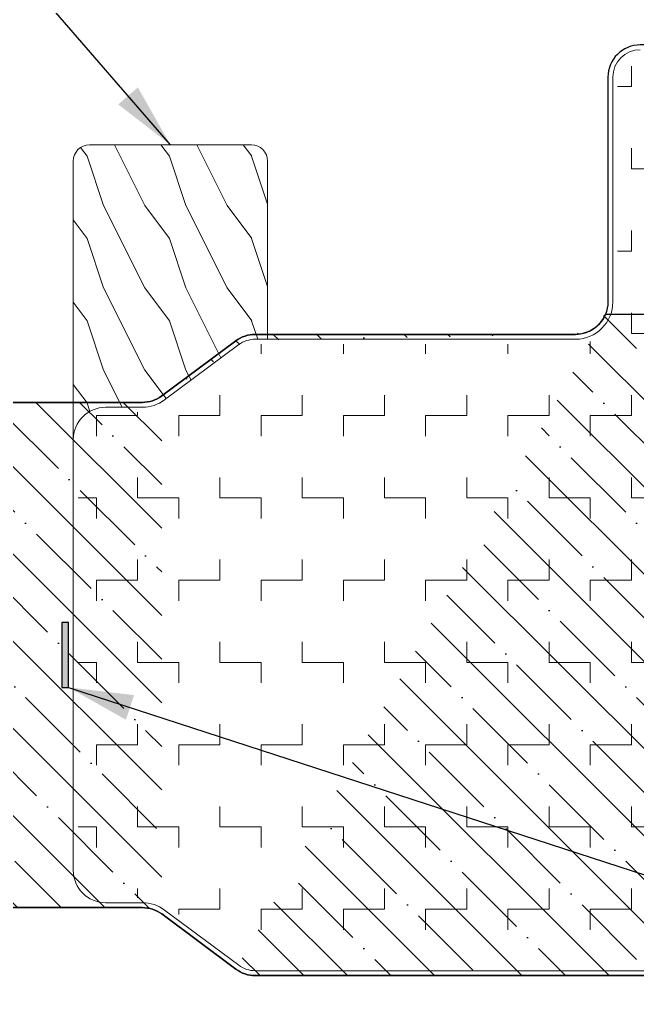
# Model space of a CAD drawing. Extents: x 13661 to 14061, y -1399 to -1089.
# Drawn here: x 13907.94 to 13926.99, y -1240.55 to -1209.88 of the extents above; entities that cross this region are included whole.
import ezdxf

# ---------------------------------------------------------------- set-up
doc = ezdxf.new("R2010")
doc.units = 0
doc.header["$LTSCALE"] = 16.335
doc.header["$MEASUREMENT"] = 0
doc.layers.get('0').update_dxf_attribs({"linetype": 'CONTINUOUS'})
doc.layers.add('dim', color=1, linetype='CONTINUOUS')
doc.styles.get("Standard").update_dxf_attribs({"font": 'txt', "width": 0.8})
doc.dimstyles.new('-MAG', dxfattribs={"dimtxt": 2.5, "dimasz": 2, "dimexe": 0.2, "dimexo": 0.1, "dimgap": 0.3, "dimtad": 1, "dimzin": 0, "dimdsep": 46, "dimtxsty": 'Standard', "dimblk": '_FILLED', "dimcen": 0.09, "dimclrd": 5, "dimclre": 5, "dimclrt": 256, "dimadec": 0, "dimazin": 0, "dimtol": 1, "dimtp": 0.05, "dimtm": 0.05, "dimtfac": 1, "dimtofl": 0, "dimtmove": 0, "dimatfit": 3, "dimldrblk": '_FILLED', "dimfxl": 1, "dimtolj": 1, "dimtzin": 1, "dimarcsym": 0})

# ---------------------------------------------------------------- blocks, each defined once
blk = doc.blocks.new('_FILLED')
at = {"color": 0, "linetype": 'ByBlock'}
blk.add_solid([(0, 0), (-1, 0.2), (-1, -0.2)], dxfattribs=at)

msp = doc.modelspace()

# ---------------------------------------------------------------- hatches: boundary and pattern name
at = {"lineweight": 0}
h = msp.add_hatch(dxfattribs=at)
h.set_pattern_fill('ZIGZAG', color=9, scale=0.1, angle=-90, style=0)
h.set_pattern_definition([(270, (18112.734, 3901.7123), (2.54, -5e-16), [0.635, -1.905]), (360, (18112.734, 3901.0773), (1.27, 2.54), [1.27, -1.27]), (270, (18114.004, 3901.7123), (2.54, -5e-16), [-0.635, 0.635, -1.27])])
h.paths.add_polyline_path([(13927.09309, -1210.95163, 0.41421356), (13926.39309, -1211.65163), (13926.39309, -1218.59083, -0.41421356), (13925.09309, -1219.89083), (13915.20627, -1219.89083, 0.16128953), (13914.78843, -1220.02922), (13912.49729, -1221.73383, -0.16128953), (13911.7213, -1221.99083), (13910.58839, -1221.99083, 0.41421356), (13909.73839, -1222.84083), (13909.73839, -1236.14083, 0.41421356), (13910.58839, -1236.99083), (13911.7213, -1236.99083, -0.16128953), (13912.49729, -1237.24784), (13914.78843, -1238.95245, 0.16128953), (13915.20627, -1239.09083), (13933.53213, -1239.09083, 0.41421356), (13934.38213, -1238.24083), (13934.38213, -1219.81843, -0.41421356), (13935.53213, -1218.66843), (13941.51962, -1218.66843, -0.07568505), (13941.90648, -1218.72733), (13941.90648, -1211.63741, -0.09006935), (13941.59883, -1211.28928, 0.26246404), (13940.99991, -1210.95163)])
h = msp.add_hatch(dxfattribs=at)
h.set_pattern_fill('WOOD1', color=6, scale=0.1, angle=90, style=0)
h.set_pattern_definition([(126.8699, (14049.7137, 2090.4471), (5.08000031, -7.61999979), [1.27, -11.43]), (116.5651, (14048.9517, 2088.9231), (-2.54000333, 2.53999786), [2.8398064, -2.8398064]), (108.4349, (14047.6817, 2088.9231), (-2.53999594, 5.0800011), [1.6064382, -6.4257479])])
h.paths.add_polyline_path([(13910.08839, -1213.74083, 0.41421356), (13909.58839, -1214.24083), (13909.58839, -1222.84083, -0.41421356), (13910.58839, -1221.84083), (13911.7213, -1221.84083, 0.16128953), (13912.40775, -1221.61348), (13914.69889, -1219.90887, -0.16128953), (13915.20627, -1219.74083), (13915.58839, -1219.74083), (13915.58839, -1214.24083, 0.41421356), (13915.08839, -1213.74083)])
h = msp.add_hatch()
h.set_pattern_fill('ANSI35', color=5, scale=0.3, angle=-90, style=0)
h.set_pattern_definition([(315, (18129.063, 3528.9513), (1.3470384, 1.3470384), []), (315, (18129.063, 3527.6043), (1.3470384, 1.3470384), [2.38125, -0.47625, 0, -0.47625])])
edge = h.paths.add_edge_path()
edge.add_ellipse((13911.7213, -1220.69083), major_axis=(0, -1), ratio=1, start_angle=0, end_angle=36.64921)
edge.add_ellipse((13915.20627, -1220.59083), major_axis=(0, 1), ratio=1, start_angle=0, end_angle=36.64921, ccw=False)
edge.add_ellipse((13925.09309, -1218.59083), major_axis=(0, -1), ratio=1, start_angle=0, end_angle=67.8149)
edge.add_ellipse((13915.20627, -1238.39083), major_axis=(0, 1), ratio=1, start_angle=143.35079, end_angle=180, ccw=False)
edge.add_ellipse((13911.7213, -1238.29083), major_axis=(0, -1), ratio=1, start_angle=143.35079, end_angle=180)
edge.add_line((13911.7213, -1237.29083), (13909.58839, -1237.29083))
edge.add_line((13909.58839, -1237.29083), (13899.70648, -1237.29083))
edge.add_line((13899.70648, -1237.29083), (13899.70648, -1221.69083))
edge.add_line((13899.70648, -1221.69083), (13909.58839, -1221.69083))
edge.add_line((13909.58839, -1221.69083), (13911.7213, -1221.69083))
edge.add_line((13912.31821, -1221.49314), (13914.60936, -1219.78853))
edge.add_line((13915.20627, -1219.59083), (13925.09309, -1219.59083))
edge.add_line((13926.01905, -1218.96843), (13934.03213, -1218.96843))
edge.add_line((13934.03213, -1218.96843), (13934.03213, -1239.39083))
edge.add_line((13934.03213, -1239.39083), (13915.20627, -1239.39083))
edge.add_line((13914.60936, -1239.19314), (13912.31821, -1237.48853))
at = {"layer": 'dim', "ltscale": 10}
msp.add_hatch(color=7, dxfattribs=at).paths.add_polyline_path([(13909.43839, -1228.49083), (13909.23839, -1228.49083), (13909.23839, -1230.49083), (13909.43839, -1230.49083)])

# ---------------------------------------------------------------- linework, layer by layer
at = {"color": 30}
for points in [[(13945.51621, -1213.56344), (13945.28657, -1213.56344, -0.19892191), (13944.57943, -1213.27052), (13942.54655, -1211.23749, 0.19892191), (13941.13228, -1210.65165), (13927.09305, -1210.65165, 0.414212), (13926.09305, -1211.65165), (13926.09305, -1218.59085, -0.414215), (13925.09305, -1219.59085), (13915.20625, -1219.59085, 0.16129), (13914.60935, -1219.78855), (13912.31825, -1221.49315, -0.161282), (13911.72135, -1221.69085), (13896.05645, -1221.69085, 0.414208)], [(13945.51621, -1213.56344), (13945.28657, -1213.56344, -0.19892191), (13944.57943, -1213.27052), (13942.54655, -1211.23749, 0.19892191), (13941.13228, -1210.65165), (13927.09305, -1210.65165, 0.414212), (13926.09305, -1211.65165), (13926.09305, -1218.59085, -0.414215), (13925.09305, -1219.59085), (13915.20625, -1219.59085, 0.16129), (13914.60935, -1219.78855), (13912.31825, -1221.49315, -0.161282), (13911.72135, -1221.69085), (13896.05645, -1221.69085, 0.414208)], [(13896.05645, -1237.29085), (13911.72135, -1237.29085, -0.16129), (13912.31825, -1237.48855), (13914.60935, -1239.19315, 0.161282), (13915.20625, -1239.39085), (13937.46215, -1239.39085, 0.414205), (13938.46215, -1238.39085), (13938.46215, -1219.96845, -0.414222), (13939.46215, -1218.96845), (13941.51965, -1218.96845, -0.234151), (13942.31525, -1219.36265), (13943.881, -1221.4192, 0.23416258), (13944.67664, -1221.81344), (13945.51621, -1221.81344)], [(13896.05645, -1237.29085), (13911.72135, -1237.29085, -0.16129), (13912.31825, -1237.48855), (13914.60935, -1239.19315, 0.161282), (13915.20625, -1239.39085), (13937.46215, -1239.39085, 0.414205), (13938.46215, -1238.39085), (13938.46215, -1219.96845, -0.414222), (13939.46215, -1218.96845), (13941.51965, -1218.96845, -0.234151), (13942.31525, -1219.36265), (13943.881, -1221.4192, 0.23416258), (13944.67664, -1221.81344), (13945.51621, -1221.81344)]]:
    msp.add_lwpolyline(points, format="xyb", dxfattribs=at)
at = {"color": 8, "lineweight": 0}
msp.add_lwpolyline([(13927.09309, -1210.80163, 0.41421356), (13926.24309, -1211.65163), (13926.24309, -1218.59083, -0.41421356), (13925.09309, -1219.74083), (13915.20627, -1219.74083, 0.16128953), (13914.69889, -1219.90887), (13912.40775, -1221.61348, -0.16128953), (13911.7213, -1221.84083), (13910.58839, -1221.84083, 0.41421356), (13909.58839, -1222.84083), (13909.58839, -1236.14083, 0.41421356), (13910.58839, -1237.14083), (13911.7213, -1237.14083, -0.16128953), (13912.40775, -1237.36818), (13914.69889, -1239.07279, 0.16128953), (13915.20627, -1239.24083), (13933.53213, -1239.24083, 0.41421356)], format="xyb", dxfattribs=at)
at = {"color": 6, "lineweight": 0}
msp.add_lwpolyline([(13909.58839, -1222.84993), (13909.58839, -1214.24083, -0.41421356), (13910.08839, -1213.74083), (13915.08839, -1213.74083, -0.41421356), (13915.58839, -1214.24083), (13915.58839, -1219.74083), (13915.20627, -1219.74083, 0.16128953), (13914.69889, -1219.90887), (13912.40775, -1221.61348, -0.16128953), (13911.7213, -1221.84083), (13910.58839, -1221.84083, 0.41421356), (13909.58839, -1222.84083)], format="xyb", dxfattribs=at)
at = {"color": 5}
msp.add_lwpolyline([(13909.58839, -1221.69083), (13911.7213, -1221.69083, 0.16128953), (13912.31821, -1221.49314), (13914.60936, -1219.78853, -0.16128953), (13915.20627, -1219.59083), (13925.09309, -1219.59083, 0.30484776), (13926.01905, -1218.96843), (13934.03213, -1218.96843), (13934.03213, -1239.39083), (13915.20627, -1239.39083, -0.16128953), (13914.60936, -1239.19314), (13912.31821, -1237.48853, 0.16128953), (13911.7213, -1237.29083), (13909.58839, -1237.29083), (13899.70648, -1237.29083), (13899.70648, -1221.69083)], format="xyb", close=True, dxfattribs=at)
at = {"layer": 'dim', "color": 7, "ltscale": 10}
msp.add_lwpolyline([(13909.43839, -1230.49083), (13909.43839, -1228.49083), (13909.23839, -1228.49083), (13909.23839, -1230.49083)], close=True, dxfattribs=at)

# ---------------------------------------------------------------- leaders
for points in [[(13912.58843, -1213.74082), (13900.65086, -1199.92722), (13900.65086, -1182.77059)], [(13909.43839, -1230.49083), (13940.32788, -1240.54989)]]:
    msp.add_leader(points, dimstyle='-MAG', override={"dimdec": 0, "dimtp": 0.3, "dimtm": 0.3})

doc.saveas('drawing.dxf')
